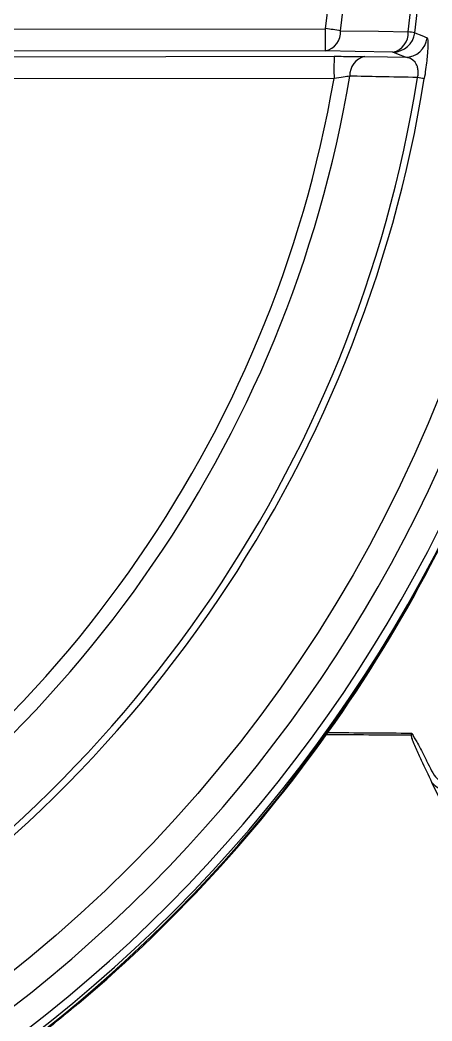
# Model space of a CAD drawing. Header units: millimetres. Extents: x 2451 to 4400, y 944 to 2322.
# Drawn here: x 3089.6 to 3117.5, y 1959 to 2026.9 of the extents above; entities that cross this region are included whole.
import ezdxf

# ---------------------------------------------------------------- set-up
doc = ezdxf.new("R2010")
doc.units = ezdxf.units.MM

msp = doc.modelspace()

# ---------------------------------------------------------------- linework, layer by layer
at = {"color": 7, "linetype": 'Continuous', "lineweight": 25}
for p, q in [((3063.324, 2026.237), (3110.298, 2026.297)), ((3063.293, 2024.361), (3110.872, 2024.422)), ((3110.298, 2024.793), (3063.323, 2024.733)), ((3110.871, 2022.917), (3063.292, 2022.857)), ((3116.133, 1978.36), (3116.139, 1978.417)), ((3116.139, 1978.417), (3116.149, 1978.487)), ((3118.309, 1973.547), (3117.522, 1975.167))]:
    msp.add_line(p, q, dxfattribs=at)
at = {"color": 7, "linetype": 'Continuous', "lineweight": 25, "flags": 128}
for points in [[(3111.321, 2026.161), (3113.885, 2026.118), (3115.9, 2026.084)], [(3116.36, 2026.023), (3116.829, 2025.824), (3117.197, 2025.667)], [(3114.875, 2024.709), (3112.312, 2024.756), (3110.298, 2024.793)], [(3112.963, 2024.407), (3114.503, 2024.379), (3115.713, 2024.358)], [(3115.713, 2024.358), (3115.244, 2024.555), (3114.875, 2024.709)]]:
    msp.add_lwpolyline(points, dxfattribs=at)
at = {"color": 7, "linetype": 'Continuous', "lineweight": 25}
msp.add_circle((3030.04, 2036.361), 94.663, dxfattribs=at)
for centre, radius, start, end in [((3030.301, 2036.836), 86.736, 352.83814, 187.30792), ((3030.302, 2036.839), 86.27, 352.83813, 187.30793), ((3030.31, 2036.853), 81.714, 352.48125, 187.66482), ((3030.311, 2036.854), 80.681, 352.48124, 187.66483), ((3065.554, 1686.843), 342.391, 82.31833, 82.49103), ((2881.154, 2025.638), 229.146, 359.78854, 0.16471), ((3110.014, 2026.072), 1.31, 282.50003, 3.89087), ((3114.59, 2025.991), 1.313, 282.53708, 4.0653), ((3114.871, 2026.21), 1.501, 270.16708, 352.82697), ((3115.709, 2025.858), 1.501, 270.16695, 352.70254), ((3112.598, 1999.508), 26.78, 81.92595, 82.91889), ((3340.016, 2023.576), 229.146, 179.78854, 180.16471), ((3113.24, 2023.141), 1.296, 102.30292, 182.91412), ((3030.275, 2036.788), 81.781, 299.01448, 350.2349), ((3030.274, 2036.787), 82.814, 299.07452, 350.46956), ((3030.267, 2036.773), 87.37, 299.12272, 350.91933), ((3030.265, 2036.77), 87.836, 299.12126, 350.91933), ((3112.402, 1996.841), 26.468, 79.99596, 81.00084), ((3030.041, 2036.36), 96.559, 279.97048, 350.17569), ((3030.038, 2036.355), 98.356, 279.97048, 350.17569), ((3030.021, 2036.323), 98.896, 279.98751, 350.15867), ((3029.763, 2035.897), 98.999, 310.10928, 341.02323), ((3029.762, 2035.992), 99, 279.79751, 336.85186), ((3096.912, -334.144), 2312.584, 89.52376, 89.666938), ((3097.023, -318.805), 2297.372, 89.523003, 89.665256)]:
    msp.add_arc(centre, radius, start, end, dxfattribs=at)
for points, knots in [([(3117.197, 2025.667), (3117.215, 2025.633), (3117.251, 2025.564), (3117.25, 2025.146), (3117.216, 2024.63), (3117.167, 2024.126), (3117.097, 2023.546), (3117.032, 2023.116), (3117, 2022.907)], [0, 0, 0, 0, 0.2508973, 0.4991656, 0.6271269, 0.7512255, 0.8793749, 1, 1, 1, 1]), ([(3110.872, 2024.422), (3111.306, 2024.421), (3112.083, 2024.42), (3112.694, 2024.411), (3112.963, 2024.407)], [0, 0, 0, 0, 0.558736, 1, 1, 1, 1]), ([(3116.542, 2022.984), (3116.553, 2023.039), (3116.576, 2023.148), (3116.591, 2023.367), (3116.566, 2023.616), (3116.486, 2023.85), (3116.238, 2024.252), (3115.949, 2024.31), (3115.713, 2024.358)], [0, 0, 0, 0, 0.047696, 0.094506, 0.194193, 0.308398, 0.434931, 1, 1, 1, 1]), ([(3111.945, 2023.075), (3111.803, 2023.056), (3111.486, 2023.014), (3111.09, 2022.952), (3110.871, 2022.917)], [0, 0, 0, 0, 0.447285, 1, 1, 1, 1]), ([(3116.542, 2022.984), (3115.684, 2023.001), (3114.152, 2023.031), (3112.62, 2023.062), (3111.945, 2023.075)], [0, 0, 0, 0, 0.5600004, 1, 1, 1, 1]), ([(3116.149, 1978.487), (3116.265, 1978.297), (3116.53, 1977.865), (3116.891, 1977.173), (3117.246, 1976.444), (3117.579, 1975.785), (3117.876, 1975.361), (3118.132, 1975.31), (3118.381, 1975.475), (3118.659, 1975.956), (3118.987, 1976.707), (3119.322, 1977.577), (3119.656, 1978.464), (3120.023, 1979.403), (3120.39, 1980.239), (3120.568, 1980.371), (3120.653, 1980.433)], [0, 0, 0, 0, 0.054478, 0.12402, 0.18603, 0.248064, 0.309806, 0.340122, 0.371703, 0.433746, 0.49622, 0.579686, 0.665612, 0.745719, 0.879522, 1, 1, 1, 1]), ([(3117.522, 1975.167), (3117.286, 1975.654), (3116.932, 1976.386), (3116.512, 1977.324), (3116.301, 1977.803), (3116.197, 1978.069), (3116.15, 1978.217), (3116.135, 1978.302), (3116.132, 1978.338), (3116.133, 1978.353), (3116.133, 1978.36)], [0, 0, 0, 0, 0.499801, 0.749958, 0.875029, 0.937549, 0.976974, 0.990166, 0.995418, 1, 1, 1, 1]), ([(3122.368, 1978.261), (3122.291, 1978.238), (3122.043, 1978.166), (3121.271, 1977.506), (3120.287, 1976.527), (3119.325, 1975.523), (3118.752, 1974.974), (3118.321, 1974.731), (3117.915, 1974.707), (3117.679, 1974.983), (3117.522, 1975.167)], [0, 0, 0, 0, 0.060975, 0.196762, 0.464039, 0.597802, 0.731737, 0.798849, 0.865971, 1, 1, 1, 1]), ([(3093.543, 1960.181), (3092.615, 1959.416), (3090.535, 1957.701), (3086.933, 1955.027), (3082.482, 1952.034), (3077.102, 1948.864), (3070.735, 1945.668), (3064.371, 1943.062), (3058.506, 1941.112), (3053.64, 1939.785), (3049.493, 1938.844), (3046.961, 1938.417), (3045.938, 1938.244)], [0, 0, 0, 0, 0.0679644, 0.1524883, 0.2535699, 0.3712073, 0.5053982, 0.6561399, 0.7596863, 0.854749, 0.9413276, 1, 1, 1, 1])]:
    msp.add_open_spline(points, degree=3, knots=knots, dxfattribs=at)

doc.saveas('drawing.dxf')
